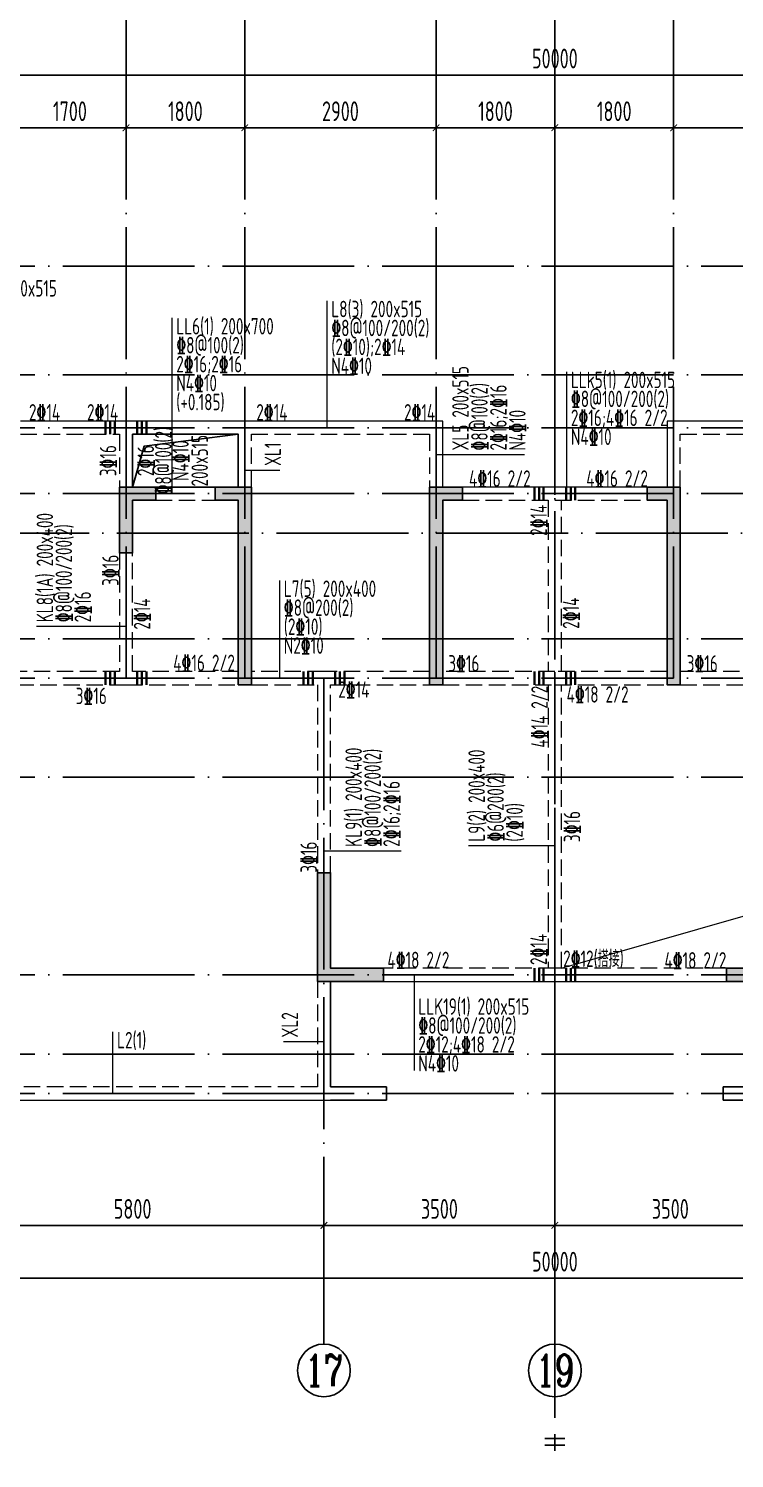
# Model space of a CAD drawing. Extents: x -655480 to 203344, y -294099 to 287156.
# Drawn here: x -57705 to -47007, y -14864 to 6824 of the extents above; entities that cross this region are included whole.
import ezdxf
from ezdxf.enums import TextEntityAlignment as Align

# ---------------------------------------------------------------- set-up
doc = ezdxf.new("R2010")
doc.units = 0
doc.header["$LTSCALE"] = 1000
for name, pattern in [('CENTER', [2, 1.25, -0.25, 0.25, -0.25]), ('DASH', [0.35, 0.25, -0.1]), ('DOTE', [2.42, 2, -0.2, 0.02, -0.2])]:
    doc.linetypes.add(name, pattern=pattern)
doc.layers.get('0').update_dxf_attribs({"linetype": 'CONTINUOUS'})
doc.layers.get('DEFPOINTS').update_dxf_attribs({"linetype": 'CONTINUOUS'})
for name, color, linetype in [('A-AXIS', 1, 'CONTINUOUS'), ('A-DOTE', 10, 'DOTE'), ('AXIS_NUM', 7, 'CONTINUOUS'), ('BEAM_CON', 4, 'CONTINUOUS'), ('S-D洞口', 4, 'CONTINUOUS'), ('S-L主梁线', 4, 'DASH'), ('S-L梁编号', 6, 'CONTINUOUS'), ('S-L梁配筋', 7, 'CONTINUOUS'), ('S-Q墙填充', 252, 'CONTINUOUS'), ('S-Q墙实线', 6, 'CONTINUOUS'), ('S-Y一般标注', 3, 'CONTINUOUS'), ('THIN', 7, 'CONTINUOUS')]:
    doc.layers.add(name, color=color, linetype=linetype)
doc.layers.add('梁附加箍筋', color=1, linetype='CONTINUOUS', lineweight=35)
doc.styles.add('TSSD_Axis', font='complex.shx', dxfattribs={"width": 0.7, "bigfont": 'hztxt.shx'})
doc.styles.add('TSSD_DIMENSION', font='Tssdeng.shx', dxfattribs={"width": 0.7, "bigfont": 'tssdchn.shx'})
doc.styles.add('TSSD_REIN', font='tssdeng.shx', dxfattribs={"width": 0.7, "height": 300, "bigfont": 'tssdchn.shx'})
doc.dimstyles.new('TSSD_100_100', dxfattribs={"dimtxt": 300, "dimasz": 100, "dimexe": 100, "dimexo": 250, "dimgap": 100, "dimtad": 1, "dimdec": 0, "dimzin": 0, "dimdsep": 46, "dimtxsty": 'TSSD_DIMENSION', "dimblk": 'ARCHTICK', "dimcen": 0, "dimdle": 100, "dimclrt": 7, "dimadec": 0, "dimazin": 0, "dimtfac": 1, "dimtdec": 0, "dimtix": 1, "dimtmove": 2, "dimatfit": 3, "dimldrblk": 'ARCHTICK', "dimfxl": 1, "dimtolj": 1, "dimtzin": 0, "dimarcsym": 0})

# ---------------------------------------------------------------- blocks, each defined once
blk = doc.blocks.new('_ArchTick')
at = {"color": 0, "linetype": 'ByBlock', "const_width": 0.15}
blk.add_lwpolyline([(-0.5, -0.5), (0.5, 0.5)], dxfattribs=at)
blk = doc.blocks.new('*D157')
at = {"layer": 'DEFPOINTS', "color": 0, "transparency": 16777216}
for p in [(23100, 19250), (21400, 18250), (23100, 18250)]:
    blk.add_point(p, dxfattribs=at)
at = {"layer": 'S-Y一般标注', "color": 0, "lineweight": -2, "transparency": 16777216}
for p, q in [((21400, 18500), (21400, 19350)), ((23100, 18500), (23100, 19350)), ((21300, 19250), (23200, 19250))]:
    blk.add_line(p, q, dxfattribs=at)
at = {"layer": 'S-Y一般标注', "color": 0, "lineweight": -2, "transparency": 16777216, "xscale": 100, "yscale": 100, "zscale": 100, "rotation": 180}
blk.add_blockref('_ArchTick', (21400, 19250), dxfattribs=at)
at = {"layer": 'S-Y一般标注', "color": 0, "lineweight": -2, "transparency": 16777216, "xscale": 100, "yscale": 100, "zscale": 100}
blk.add_blockref('_ArchTick', (23100, 19250), dxfattribs=at)
at = {"layer": 'S-Y一般标注', "color": 7, "transparency": 16777216, "insert": (22250, 19500), "char_height": 300, "attachment_point": 5, "style": 'TSSD_DIMENSION'}
blk.add_mtext('\\A1;1700', dxfattribs=at)
blk = doc.blocks.new('*D158')
at = {"layer": 'DEFPOINTS', "color": 0, "transparency": 16777216}
for p in [(24900, 19250), (23100, 18250), (24900, 18250)]:
    blk.add_point(p, dxfattribs=at)
at = {"layer": 'S-Y一般标注', "color": 0, "lineweight": -2, "transparency": 16777216}
for p, q in [((23100, 18500), (23100, 19350)), ((24900, 18500), (24900, 19350)), ((23000, 19250), (25000, 19250))]:
    blk.add_line(p, q, dxfattribs=at)
at = {"layer": 'S-Y一般标注', "color": 0, "lineweight": -2, "transparency": 16777216, "xscale": 100, "yscale": 100, "zscale": 100, "rotation": 180}
blk.add_blockref('_ArchTick', (23100, 19250), dxfattribs=at)
at = {"layer": 'S-Y一般标注', "color": 0, "lineweight": -2, "transparency": 16777216, "xscale": 100, "yscale": 100, "zscale": 100}
blk.add_blockref('_ArchTick', (24900, 19250), dxfattribs=at)
at = {"layer": 'S-Y一般标注', "color": 7, "transparency": 16777216, "insert": (24000, 19500), "char_height": 300, "attachment_point": 5, "style": 'TSSD_DIMENSION'}
blk.add_mtext('\\A1;1800', dxfattribs=at)
blk = doc.blocks.new('*D159')
at = {"layer": 'DEFPOINTS', "color": 0, "transparency": 16777216}
for p in [(27800, 19250), (24900, 18250), (27800, 18250)]:
    blk.add_point(p, dxfattribs=at)
at = {"layer": 'S-Y一般标注', "color": 0, "lineweight": -2, "transparency": 16777216}
for p, q in [((24900, 18500), (24900, 19350)), ((27800, 18500), (27800, 19350)), ((24800, 19250), (27900, 19250))]:
    blk.add_line(p, q, dxfattribs=at)
at = {"layer": 'S-Y一般标注', "color": 0, "lineweight": -2, "transparency": 16777216, "xscale": 100, "yscale": 100, "zscale": 100, "rotation": 180}
blk.add_blockref('_ArchTick', (24900, 19250), dxfattribs=at)
at = {"layer": 'S-Y一般标注', "color": 0, "lineweight": -2, "transparency": 16777216, "xscale": 100, "yscale": 100, "zscale": 100}
blk.add_blockref('_ArchTick', (27800, 19250), dxfattribs=at)
at = {"layer": 'S-Y一般标注', "color": 7, "transparency": 16777216, "insert": (26350, 19500), "char_height": 300, "attachment_point": 5, "style": 'TSSD_DIMENSION'}
blk.add_mtext('\\A1;2900', dxfattribs=at)
blk = doc.blocks.new('*D160')
at = {"layer": 'DEFPOINTS', "color": 0, "transparency": 16777216}
for p in [(29600, 19250), (27800, 18250), (29600, 18250)]:
    blk.add_point(p, dxfattribs=at)
at = {"layer": 'S-Y一般标注', "color": 0, "lineweight": -2, "transparency": 16777216}
for p, q in [((27800, 18500), (27800, 19350)), ((29600, 18500), (29600, 19350)), ((27700, 19250), (29700, 19250))]:
    blk.add_line(p, q, dxfattribs=at)
at = {"layer": 'S-Y一般标注', "color": 0, "lineweight": -2, "transparency": 16777216, "xscale": 100, "yscale": 100, "zscale": 100, "rotation": 180}
blk.add_blockref('_ArchTick', (27800, 19250), dxfattribs=at)
at = {"layer": 'S-Y一般标注', "color": 0, "lineweight": -2, "transparency": 16777216, "xscale": 100, "yscale": 100, "zscale": 100}
blk.add_blockref('_ArchTick', (29600, 19250), dxfattribs=at)
at = {"layer": 'S-Y一般标注', "color": 7, "transparency": 16777216, "insert": (28700, 19500), "char_height": 300, "attachment_point": 5, "style": 'TSSD_DIMENSION'}
blk.add_mtext('\\A1;1800', dxfattribs=at)
blk = doc.blocks.new('*D161')
at = {"layer": 'DEFPOINTS', "color": 0, "transparency": 16777216}
for p in [(31400, 19250), (29600, 18250), (31400, 18250)]:
    blk.add_point(p, dxfattribs=at)
at = {"layer": 'S-Y一般标注', "color": 0, "lineweight": -2, "transparency": 16777216}
for p, q in [((29600, 18500), (29600, 19350)), ((31400, 18500), (31400, 19350)), ((29500, 19250), (31500, 19250))]:
    blk.add_line(p, q, dxfattribs=at)
at = {"layer": 'S-Y一般标注', "color": 0, "lineweight": -2, "transparency": 16777216, "xscale": 100, "yscale": 100, "zscale": 100, "rotation": 180}
blk.add_blockref('_ArchTick', (29600, 19250), dxfattribs=at)
at = {"layer": 'S-Y一般标注', "color": 0, "lineweight": -2, "transparency": 16777216, "xscale": 100, "yscale": 100, "zscale": 100}
blk.add_blockref('_ArchTick', (31400, 19250), dxfattribs=at)
at = {"layer": 'S-Y一般标注', "color": 7, "transparency": 16777216, "insert": (30500, 19500), "char_height": 300, "attachment_point": 5, "style": 'TSSD_DIMENSION'}
blk.add_mtext('\\A1;1800', dxfattribs=at)
blk = doc.blocks.new('*D162')
at = {"layer": 'DEFPOINTS', "color": 0, "transparency": 16777216}
for p in [(34300, 19250), (31400, 18250), (34300, 18250)]:
    blk.add_point(p, dxfattribs=at)
at = {"layer": 'S-Y一般标注', "color": 0, "lineweight": -2, "transparency": 16777216}
for p, q in [((31400, 18500), (31400, 19350)), ((34300, 18500), (34300, 19350)), ((31300, 19250), (34400, 19250))]:
    blk.add_line(p, q, dxfattribs=at)
at = {"layer": 'S-Y一般标注', "color": 0, "lineweight": -2, "transparency": 16777216, "xscale": 100, "yscale": 100, "zscale": 100, "rotation": 180}
blk.add_blockref('_ArchTick', (31400, 19250), dxfattribs=at)
at = {"layer": 'S-Y一般标注', "color": 0, "lineweight": -2, "transparency": 16777216, "xscale": 100, "yscale": 100, "zscale": 100}
blk.add_blockref('_ArchTick', (34300, 19250), dxfattribs=at)
at = {"layer": 'S-Y一般标注', "color": 7, "transparency": 16777216, "insert": (32850, 19500), "char_height": 300, "attachment_point": 5, "style": 'TSSD_DIMENSION'}
blk.add_mtext('\\A1;2900', dxfattribs=at)
blk = doc.blocks.new('*D172')
at = {"layer": 'DEFPOINTS', "color": 0, "transparency": 16777216}
for p in [(54600, 20050), (4600, 18250), (54600, 18250)]:
    blk.add_point(p, dxfattribs=at)
at = {"layer": 'S-Y一般标注', "color": 0, "lineweight": -2, "transparency": 16777216}
for p, q in [((4500, 20050), (54700, 20050)), ((4600, 18500), (4600, 20150)), ((54600, 18500), (54600, 20150))]:
    blk.add_line(p, q, dxfattribs=at)
at = {"layer": 'S-Y一般标注', "color": 0, "lineweight": -2, "transparency": 16777216, "xscale": 100, "yscale": 100, "zscale": 100, "rotation": 180}
blk.add_blockref('_ArchTick', (4600, 20050), dxfattribs=at)
at = {"layer": 'S-Y一般标注', "color": 0, "lineweight": -2, "transparency": 16777216, "xscale": 100, "yscale": 100, "zscale": 100}
blk.add_blockref('_ArchTick', (54600, 20050), dxfattribs=at)
at = {"layer": 'S-Y一般标注', "color": 7, "transparency": 16777216, "insert": (29600, 20300), "char_height": 300, "attachment_point": 5, "style": 'TSSD_DIMENSION'}
blk.add_mtext('\\A1;50000', dxfattribs=at)
blk = doc.blocks.new('*D189')
at = {"layer": 'DEFPOINTS', "color": 0, "transparency": 16777216}
for p in [(20300, 3600), (26100, 3600), (26100, 2600)]:
    blk.add_point(p, dxfattribs=at)
at = {"layer": 'S-Y一般标注', "color": 0, "lineweight": -2, "transparency": 16777216}
for p, q in [((20300, 3350), (20300, 2500)), ((26100, 3350), (26100, 2500)), ((20200, 2600), (26200, 2600))]:
    blk.add_line(p, q, dxfattribs=at)
at = {"layer": 'S-Y一般标注', "color": 0, "lineweight": -2, "transparency": 16777216, "xscale": 100, "yscale": 100, "zscale": 100, "rotation": 180}
blk.add_blockref('_ArchTick', (20300, 2600), dxfattribs=at)
at = {"layer": 'S-Y一般标注', "color": 0, "lineweight": -2, "transparency": 16777216, "xscale": 100, "yscale": 100, "zscale": 100}
blk.add_blockref('_ArchTick', (26100, 2600), dxfattribs=at)
at = {"layer": 'S-Y一般标注', "color": 7, "transparency": 16777216, "insert": (23200, 2850), "char_height": 300, "attachment_point": 5, "style": 'TSSD_DIMENSION'}
blk.add_mtext('\\A1;5800', dxfattribs=at)
blk = doc.blocks.new('ts_axno')
at = {"color": 0, "linetype": 'ByBlock', "lineweight": -2}
blk.add_circle((0, 0), 0.5, dxfattribs=at)
at = {"color": 0, "linetype": 'ByBlock', "lineweight": -2, "style": 'TSSD_Axis', "width": 0.7}
blk.add_attdef('A', text='', height=0.6, dxfattribs=at).set_placement((0, 0), align=Align.MIDDLE_CENTER)
blk = doc.blocks.new('*D190')
at = {"layer": 'DEFPOINTS', "color": 0, "transparency": 16777216}
for p in [(26100, 3600), (29600, 3600), (29600, 2600)]:
    blk.add_point(p, dxfattribs=at)
at = {"layer": 'S-Y一般标注', "color": 0, "lineweight": -2, "transparency": 16777216}
for p, q in [((26100, 3350), (26100, 2500)), ((29600, 3350), (29600, 2500)), ((26000, 2600), (29700, 2600))]:
    blk.add_line(p, q, dxfattribs=at)
at = {"layer": 'S-Y一般标注', "color": 0, "lineweight": -2, "transparency": 16777216, "xscale": 100, "yscale": 100, "zscale": 100, "rotation": 180}
blk.add_blockref('_ArchTick', (26100, 2600), dxfattribs=at)
at = {"layer": 'S-Y一般标注', "color": 0, "lineweight": -2, "transparency": 16777216, "xscale": 100, "yscale": 100, "zscale": 100}
blk.add_blockref('_ArchTick', (29600, 2600), dxfattribs=at)
at = {"layer": 'S-Y一般标注', "color": 7, "transparency": 16777216, "insert": (27850, 2850), "char_height": 300, "attachment_point": 5, "style": 'TSSD_DIMENSION'}
blk.add_mtext('\\A1;3500', dxfattribs=at)
blk = doc.blocks.new('*D195')
at = {"layer": 'DEFPOINTS', "color": 0, "transparency": 16777216}
for p in [(4600, 3600), (54600, 3600), (54600, 1800)]:
    blk.add_point(p, dxfattribs=at)
at = {"layer": 'S-Y一般标注', "color": 0, "lineweight": -2, "transparency": 16777216}
for p, q in [((4600, 3350), (4600, 1700)), ((54600, 3350), (54600, 1700)), ((4500, 1800), (54700, 1800))]:
    blk.add_line(p, q, dxfattribs=at)
at = {"layer": 'S-Y一般标注', "color": 0, "lineweight": -2, "transparency": 16777216, "xscale": 100, "yscale": 100, "zscale": 100, "rotation": 180}
blk.add_blockref('_ArchTick', (4600, 1800), dxfattribs=at)
at = {"layer": 'S-Y一般标注', "color": 0, "lineweight": -2, "transparency": 16777216, "xscale": 100, "yscale": 100, "zscale": 100}
blk.add_blockref('_ArchTick', (54600, 1800), dxfattribs=at)
at = {"layer": 'S-Y一般标注', "color": 7, "transparency": 16777216, "insert": (29600, 2050), "char_height": 300, "attachment_point": 5, "style": 'TSSD_DIMENSION'}
blk.add_mtext('\\A1;50000', dxfattribs=at)
blk = doc.blocks.new('*D198')
at = {"layer": 'DEFPOINTS', "color": 0, "transparency": 16777216}
for p in [(29600, 3600), (33100, 3600), (33100, 2600)]:
    blk.add_point(p, dxfattribs=at)
at = {"layer": 'S-Y一般标注', "color": 0, "lineweight": -2, "transparency": 16777216}
for p, q in [((29600, 3350), (29600, 2500)), ((33100, 3350), (33100, 2500)), ((29500, 2600), (33200, 2600))]:
    blk.add_line(p, q, dxfattribs=at)
at = {"layer": 'S-Y一般标注', "color": 0, "lineweight": -2, "transparency": 16777216, "xscale": 100, "yscale": 100, "zscale": 100, "rotation": 180}
blk.add_blockref('_ArchTick', (29600, 2600), dxfattribs=at)
at = {"layer": 'S-Y一般标注', "color": 0, "lineweight": -2, "transparency": 16777216, "xscale": 100, "yscale": 100, "zscale": 100}
blk.add_blockref('_ArchTick', (33100, 2600), dxfattribs=at)
at = {"layer": 'S-Y一般标注', "color": 7, "transparency": 16777216, "insert": (31350, 2850), "char_height": 300, "attachment_point": 5, "style": 'TSSD_DIMENSION'}
blk.add_mtext('\\A1;3500', dxfattribs=at)
blk = doc.blocks.new('20210807.15312446')
at = {"layer": 'S-Q墙填充'}
h = blk.add_hatch(color=252, dxfattribs=at)
h.dxf.hatch_style = 1
h.paths.add_polyline_path([(79416, 66140), (79416, 65140), (79616, 65140), (79616, 65940), (79966, 65940), (79966, 66140)])
h = blk.add_hatch(color=252, dxfattribs=at)
h.dxf.hatch_style = 1
h.paths.add_polyline_path([(81416, 66140), (80866, 66140), (80866, 65940), (81216, 65940), (81216, 63140), (81416, 63140)])
h = blk.add_hatch(color=252, dxfattribs=at)
h.dxf.hatch_style = 1
h.paths.add_polyline_path([(84116, 66140), (84116, 63140), (84316, 63140), (84316, 65940), (84616, 65940), (84616, 66140)])
h = blk.add_hatch(color=252, dxfattribs=at)
h.dxf.hatch_style = 1
h.paths.add_polyline_path([(87916, 66140), (87416, 66140), (87416, 65940), (87716, 65940), (87716, 63140), (87916, 63140)])
h = blk.add_hatch(color=252, dxfattribs=at)
h.dxf.hatch_style = 1
h.paths.add_polyline_path([(82416, 58640), (83316, 58640), (83416, 58640), (83416, 58840), (83316, 58840), (82616, 58840), (82616, 60290), (82416, 60290)])
h = blk.add_hatch(color=252, dxfattribs=at)
h.dxf.hatch_style = 1
h.paths.add_polyline_path([(88716, 58840), (88616, 58840), (88616, 58640), (88716, 58640), (89616, 58640), (89616, 60290), (89416, 60290), (89416, 58840)])
at = {"layer": 'BEAM_CON'}
for p, q in [((82616, 57040), (82616, 58640)), ((82616, 57040), (83466, 57040)), ((82616, 56840), (83466, 56840)), ((83466, 57040), (83466, 56840)), ((88566, 57040), (88566, 56840)), ((89416, 57040), (88566, 57040)), ((89416, 56840), (88566, 56840))]:
    blk.add_line(p, q, dxfattribs=at)
at = {"layer": 'S-D洞口', "color": 5}
blk.add_lwpolyline([(79616, 66140), (81216, 66140), (81216, 66940), (79616, 66940), (79616, 66140), (79793, 66762), (81216, 66940)], dxfattribs=at)
at = {"layer": 'S-L主梁线', "linetype": 'ByBlock', "lineweight": 18}
for p, q in [((79516, 67140), (77916, 67140)), ((81316, 67140), (79516, 67140)), ((84316, 67140), (81316, 67140)), ((84316, 66140), (84316, 67140)), ((87716, 67140), (87716, 66140)), ((90716, 67140), (87716, 67140)), ((79616, 66940), (81216, 66940)), ((79616, 66140), (79616, 66940)), ((81216, 66940), (81216, 66140)), ((80866, 66140), (79966, 66140)), ((86016, 66140), (84616, 66140)), ((87416, 66140), (86016, 66140)), ((83416, 58640), (86016, 58640)), ((86016, 58640), (88616, 58640)), ((76616, 56840), (82616, 56840))]:
    blk.add_line(p, q, dxfattribs=at)
at = {"layer": 'S-L主梁线', "linetype": 'DASH', "lineweight": 18}
for p, q in [((77916, 66940), (79416, 66940)), ((79416, 66940), (79416, 66140)), ((81416, 66940), (84116, 66940)), ((81416, 66140), (81416, 66940)), ((84116, 66940), (84116, 66140)), ((87916, 66940), (90616, 66940)), ((87916, 66140), (87916, 66940)), ((79966, 65940), (80866, 65940)), ((84616, 65940), (86016, 65940)), ((85916, 65940), (85916, 63340)), ((86016, 65940), (87416, 65940)), ((86116, 63340), (86116, 65940)), ((79416, 65140), (79416, 63340)), ((79616, 63340), (79616, 65140)), ((79416, 63340), (76816, 63340)), ((81216, 63340), (79616, 63340)), ((82516, 63340), (81416, 63340)), ((84116, 63340), (82516, 63340)), ((86016, 63340), (84316, 63340)), ((87716, 63340), (86016, 63340)), ((89516, 63340), (87916, 63340)), ((76816, 63140), (79516, 63140)), ((79516, 63140), (81216, 63140)), ((81416, 63140), (82416, 63140)), ((82416, 63140), (82416, 60290)), ((82616, 63140), (84116, 63140)), ((82616, 60290), (82616, 63140)), ((84316, 63140), (86016, 63140)), ((85916, 63140), (85916, 58840)), ((86016, 63140), (87716, 63140)), ((86116, 58840), (86116, 63140)), ((87916, 63140), (89416, 63140)), ((86016, 58840), (83416, 58840)), ((88616, 58840), (86016, 58840)), ((82416, 58640), (82416, 57040)), ((82416, 57040), (76816, 57040))]:
    blk.add_line(p, q, dxfattribs=at)
at = {"layer": 'S-Q墙实线'}
for points in [[(79416, 66140), (79416, 65140), (79616, 65140), (79616, 65940), (79966, 65940), (79966, 66140)], [(81416, 66140), (80866, 66140), (80866, 65940), (81216, 65940), (81216, 63140), (81416, 63140)], [(84116, 66140), (84116, 63140), (84316, 63140), (84316, 65940), (84616, 65940), (84616, 66140)], [(87916, 66140), (87416, 66140), (87416, 65940), (87716, 65940), (87716, 63140), (87916, 63140)], [(82416, 58640), (83316, 58640), (83416, 58640), (83416, 58840), (83316, 58840), (82616, 58840), (82616, 60290), (82416, 60290)], [(88716, 58840), (88616, 58840), (88616, 58640), (88716, 58640), (89616, 58640), (89616, 60290), (89416, 60290), (89416, 58840)]]:
    blk.add_lwpolyline(points, close=True, dxfattribs=at)
blk = doc.blocks.new('20210726.16395156')
at = {"layer": 'A-AXIS'}
for p, q in [((23100, 18249.9), (23100, 21049.9)), ((24900, 18249.9), (24900, 21049.9)), ((27800, 18249.9), (27800, 21049.9)), ((29600, 18249.9), (29600, 21049.9)), ((31400, 18249.9), (31400, 21049.9)), ((26100, 3600), (26100, 800)), ((29600, 3600), (29600, 800))]:
    blk.add_line(p, q, dxfattribs=at)
at = {"layer": 'A-DOTE'}
for p, q in [((23100, 10900), (23100, 18249.9)), ((24900, 10900), (24900, 18249.9)), ((27800, 10900), (27800, 18249.9)), ((29600, 18249.9), (29600, 3600)), ((31400, 10900), (31400, 18249.9)), ((55600, 17150), (3600, 17150)), ((55600, 15500), (3600, 15500)), ((55600, 14700), (3600, 14700)), ((55600, 13700), (3600, 13700)), ((3600, 13100.3), (55600, 13100.3)), ((55600, 11500), (3600, 11500)), ((55600, 10900), (3600, 10900)), ((26100, 10900), (26100, 3600)), ((55600, 9400), (3600, 9400)), ((55600, 6400), (3600, 6400)), ((55600, 5200), (3600, 5200)), ((55600, 4600), (3600, 4600))]:
    blk.add_line(p, q, dxfattribs=at)
at = {"layer": 'A-AXIS'}
ref = blk.add_blockref('ts_axno', (26100, 400), dxfattribs=dict(at, xscale=-800, yscale=800, zscale=800, rotation=180))
ref.add_attrib('10', '17', dxfattribs={"layer": 'AXIS_NUM', "height": 480, "style": 'TSSD_Axis', "width": 0.7}).set_placement((26100, 400), align=Align.MIDDLE_CENTER)
ref = blk.add_blockref('ts_axno', (29600, 400), dxfattribs=dict(at, xscale=-800, yscale=800, zscale=800, rotation=180))
ref.add_attrib('13', '19', dxfattribs={"layer": 'AXIS_NUM', "height": 480, "style": 'TSSD_Axis', "width": 0.7}).set_placement((29600, 400), align=Align.MIDDLE_CENTER)
at = {"layer": 'S-Y一般标注'}
for base, p1, p2, picture, middle in [((54600, 20049.9), (4600, 18249.9), (54600, 18249.9), '*D172', (29600, 20299.9)), ((23100, 19249.9), (21400, 18249.9), (23100, 18249.9), '*D157', (22250, 19499.9)), ((24900, 19249.9), (23100, 18249.9), (24900, 18249.9), '*D158', (24000, 19499.9)), ((27800, 19249.9), (24900, 18249.9), (27800, 18249.9), '*D159', (26350, 19499.9)), ((29600, 19249.9), (27800, 18249.9), (29600, 18249.9), '*D160', (28700, 19499.9)), ((31400, 19249.9), (29600, 18249.9), (31400, 18249.9), '*D161', (30500, 19499.9)), ((34300, 19249.9), (31400, 18249.9), (34300, 18249.9), '*D162', (32850, 19499.9)), ((54600, 1800), (4600, 3600), (54600, 3600), '*D195', (29600, 2050)), ((26100, 2600), (20300, 3600), (26100, 3600), '*D189', (23200, 2850)), ((29600, 2600), (26100, 3600), (29600, 3600), '*D190', (27850, 2850)), ((33100, 2600), (29600, 3600), (33100, 3600), '*D198', (31350, 2850))]:
    dim = blk.add_linear_dim(base=base, p1=p1, p2=p2, dimstyle='TSSD_100_100', dxfattribs=at)
    dim.commit()
    dim.dimension.update_dxf_attribs({"geometry": picture, "text_midpoint": middle})

msp = doc.modelspace()

# ---------------------------------------------------------------- linework, layer by layer
at = {"layer": 'S-L梁编号', "lineweight": 18}
for p, q in [((-53179.96, 769.69), (-53179.96, 2695.33)), ((-55529.52, -230.31), (-55529.52, 2433.91)), ((-49547.82, -230.31), (-49547.82, 1619.7)), ((-51528.52, 361.14), (-50191.09, 361.14)), ((-54428.51, 127.16), (-53897.74, 127.16)), ((-53899.07, -3030.31), (-53899.07, -1547.48)), ((-56228.51, -2244.82), (-57583.55, -2244.82)), ((-49728.52, -5572.41), (-51039.41, -5572.41)), ((-53228.52, -5650.57), (-52059.03, -5650.57)), ((-51860.95, -7535.92), (-51860.95, -8978.14)), ((-56426.47, -9330.15), (-56426.47, -8394.68)), ((-53228.52, -8544.02), (-53841.7, -8544.02))]:
    msp.add_line(p, q, dxfattribs=at)
msp.add_lwpolyline([(-49628.52, -7430.31), (-24828.51, -330.31)], dxfattribs=at)
at = {"layer": 'THIN', "linetype": 'CENTER'}
msp.add_line((-49728.51, 9002.47), (-49728.51, -14864.46), dxfattribs=at)
at = {"layer": 'THIN'}
for p, q in [((-49578.51, -14564.46), (-49878.51, -14564.46)), ((-49578.51, -14664.46), (-49878.51, -14664.46))]:
    msp.add_line(p, q, dxfattribs=at)
at = {"layer": '梁附加箍筋', "lineweight": 35}
for p, q in [((-56538.51, 669.69), (-56538.51, 869.69)), ((-56468.51, 669.69), (-56468.51, 869.69)), ((-56398.51, 669.69), (-56398.51, 869.69)), ((-56058.51, 669.69), (-56058.51, 869.69)), ((-55988.51, 669.69), (-55988.51, 869.69)), ((-55918.51, 669.69), (-55918.51, 869.69)), ((-50038.51, -330.31), (-50038.51, -130.31)), ((-49968.51, -330.31), (-49968.51, -130.31)), ((-49898.51, -330.31), (-49898.51, -130.31)), ((-49558.51, -330.31), (-49558.51, -130.31)), ((-49488.51, -330.31), (-49488.51, -130.31)), ((-49418.51, -330.31), (-49418.51, -130.31)), ((-56538.51, -3130.31), (-56538.51, -2930.31)), ((-56468.51, -3130.31), (-56468.51, -2930.31)), ((-56398.51, -3130.31), (-56398.51, -2930.31)), ((-56058.51, -3130.31), (-56058.51, -2930.31)), ((-55988.51, -3130.31), (-55988.51, -2930.31)), ((-55918.51, -3130.31), (-55918.51, -2930.31)), ((-53538.52, -3130.31), (-53538.52, -2930.31)), ((-53468.52, -3130.31), (-53468.52, -2930.31)), ((-53398.52, -3130.31), (-53398.52, -2930.31)), ((-53058.52, -3130.31), (-53058.52, -2930.31)), ((-52988.52, -3130.31), (-52988.52, -2930.31)), ((-52918.52, -3130.31), (-52918.52, -2930.31)), ((-50038.52, -3130.31), (-50038.52, -2930.31)), ((-49968.52, -3130.31), (-49968.52, -2930.31)), ((-49898.52, -3130.31), (-49898.52, -2930.31)), ((-49558.52, -3130.31), (-49558.52, -2930.31)), ((-49488.52, -3130.31), (-49488.52, -2930.31)), ((-49418.52, -3130.31), (-49418.52, -2930.31)), ((-50038.52, -7630.31), (-50038.52, -7430.31)), ((-49968.52, -7630.31), (-49968.52, -7430.31)), ((-49898.52, -7630.31), (-49898.52, -7430.31)), ((-49558.52, -7630.31), (-49558.52, -7430.31)), ((-49488.52, -7630.31), (-49488.52, -7430.31)), ((-49418.52, -7630.31), (-49418.52, -7430.31))]:
    msp.add_line(p, q, dxfattribs=at)

# ---------------------------------------------------------------- block references
at = {"layer": 'A-DOTE'}
msp.add_blockref('20210726.16395156', (-79328.51, -13930.36), dxfattribs=at)
at = {"layer": 'S-Q墙填充'}
msp.add_blockref('20210807.15312446', (-135744.15, -66269.86), dxfattribs=at)

# ---------------------------------------------------------------- texts
at = {"layer": 'S-L梁编号', "color": 6, "style": 'TSSD_REIN', "width": 0.7}
for s, p in [('LL3(1) 200x515', (-58731.7, 2758.25)), ('L8(3) 200x515', (-53117.46, 2445.33)), ('LL6(1) 200x700', (-55467.02, 2183.91)), ('LLk5(1) 200x515', (-49485.32, 1369.7)), ('L7(5) 200x400', (-53836.57, -1797.48)), ('LLK19(1) 200x515', (-51798.45, -8134.87)), ('L2(1)', (-56363.97, -8644.68))]:
    msp.add_text(s, height=250, dxfattribs=at).set_placement(p)
for s, p in [('XL5 200x515', (-51034.36, 423.64)), ('XL1', (-53878.51, 189.66)), ('KL8(1A) 200x400', (-57333.55, -2182.32)), ('KL9(1) 200x400', (-52653.26, -5588.07)), ('L9(2) 200x400', (-50789.41, -5509.91)), ('XL2', (-53620.55, -8481.52))]:
    msp.add_text(s, height=250, rotation=90, dxfattribs=at).set_placement(p)
at = {"layer": 'S-L梁配筋', "color": 7, "style": 'TSSD_REIN', "width": 0.7}
for s, p in [('%%1328@100/200(2)', (-53117.46, 2157.83)), ('%%1328@100(2)', (-55467.02, 1896.41)), ('(2%%13210);2%%13214', (-53117.46, 1870.33)), ('2%%13216;2%%13216', (-55467.02, 1608.91)), ('N4%%13210', (-53117.46, 1582.83)), ('N4%%13210', (-55467.02, 1321.41)), ('(+0.185)', (-55467.02, 1033.91)), ('%%1328@100/200(2)', (-49485.32, 1082.2)), ('N4%%13210', (-49485.32, 507.2)), ('%%1328@200(2)', (-53836.57, -2084.98)), ('(2%%13210)', (-53836.57, -2372.48)), ('N2%%13210', (-53836.57, -2659.98)), ('3%%13216', (-56991.02, -3423.91)), ('2%%13212(搭接)', (-49602.71, -7410.11)), ('%%1328@100/200(2)', (-51798.45, -8422.37)), ('N4%%13210', (-51798.45, -8997.37))]:
    msp.add_text(s, height=250, dxfattribs=at).set_placement(p)
for s, p in [('%%1328@100(2)', (-50746.86, 423.64)), ('2%%13216;2%%13216', (-50459.36, 423.64)), ('N4%%13210', (-50171.86, 423.64)), ('2%%13214', (-49849.67, -871.6)), ('%%1328@100/200(2)', (-57046.05, -2182.32)), ('2%%13216', (-56758.55, -2182.32)), ('%%1328@100/200(2)', (-52365.76, -5588.07)), ('%%1326@200(2)', (-50501.91, -5509.91)), ('2%%13216;2%%13216', (-52078.26, -5588.07)), ('(2%%13210)', (-50214.41, -5509.91)), ('3%%13216', (-53335.19, -5980.64)), ('2%%13214', (-49849.67, -7380.31))]:
    msp.add_text(s, height=250, rotation=90, dxfattribs=at).set_placement(p)
for s, p in [('2%%13214', (-57226.32, 878.16)), ('2%%13214', (-56346.6, 878.16)), ('2%%13214', (-53780.77, 878.16)), ('2%%13214', (-51541.72, 878.16)), ('4%%13216 2/2', (-50095.55, -126.68)), ('4%%13216 2/2', (-48318.01, -126.68)), ('4%%13216 2/2', (-54578.52, -2922.69)), ('3%%13216', (-50872.02, -2930.1)), ('3%%13216', (-47258.72, -2930.1))]:
    msp.add_text(s, height=250, dxfattribs=at).set_placement(p, align=Align.RIGHT)
at = {"layer": 'S-L梁配筋', "color": 1, "style": 'TSSD_REIN', "width": 0.7}
for s, p in [('2%%13216;4%%13216 2/2', (-49485.32, 794.7)), ('2%%13212;4%%13218 2/2', (-51798.45, -8709.87))]:
    msp.add_text(s, height=250, dxfattribs=at).set_placement(p)
at = {"layer": 'S-L梁配筋', "color": 7, "style": 'TSSD_REIN', "width": 0.7}
for s, p in [('%%1328@100(2)', (-55539.49, 269.69)), ('3%%13216', (-56375.81, 269.69)), ('2%%13216', (-55804.1, 269.69)), ('N4%%13210', (-55277.26, 269.69)), ('200x515', (-54986.45, 269.69)), ('3%%13216', (-56339.61, -1393.32)), ('2%%13214', (-55860.26, -2056.64)), ('2%%13214', (-49358.86, -2044.31)), ('3%%13216', (-49344.26, -5280.31))]:
    msp.add_text(s, height=250, rotation=90, dxfattribs=at).set_placement(p, align=Align.CENTER)
msp.add_text('2%%13214', height=250, dxfattribs=at).set_placement((-52775.25, -3402.63), align=Align.BOTTOM_CENTER)
for s, rotation, p in [('4%%13214 2/2', 90, (-49836.16, -3144.91)), ('4%%13218 2/2', 360, (-51327.35, -7428.62)), ('4%%13218 2/2', 360, (-47128.43, -7435.11))]:
    msp.add_text(s, height=250, rotation=rotation, dxfattribs=at).set_placement(p, align=Align.RIGHT)
msp.add_text('4%%13218 2/2', height=250, dxfattribs=at).set_placement((-49080.92, -3400.85), align=Align.CENTER)

doc.saveas('drawing.dxf')
